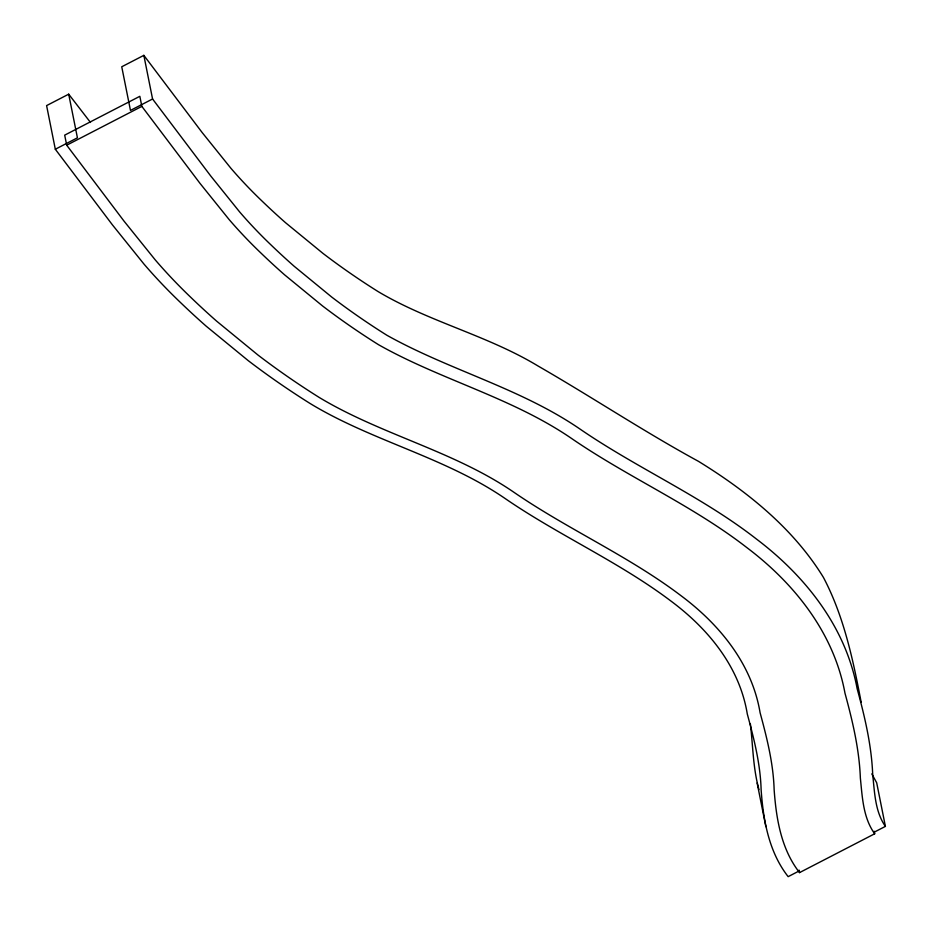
<?xml version="1.0" encoding="UTF-8"?>
<svg xmlns="http://www.w3.org/2000/svg" width="932" height="932" viewBox="0 0 932 932"><rect width="100%" height="100%" fill="white"/><g stroke="black" fill="none" stroke-linecap="round" stroke-linejoin="round"><path stroke-width="1.4" d="M90.486 122.453L68.7 94.179L46.6 105.596L55.314 149.237L112.457 224.915L144.029 264.14A793.866 590.888 -11.3 0 0 180.272 302.306A1085.966 808.3 -11.3 0 0 206.24 326.223L248.215 360.626A1023.918 762.12 -11.3 0 0 310.17 403.533C372.089 441.116 444.657 457.134 504.795 498.294C558.536 535.271 618.953 561.798 671.028 601.117C708.308 628.89 739.589 666.869 747.278 713.935C753.988 738.75 760.372 763.762 761.118 789.614C763.238 820.102 768.807 851.988 788.157 876.651L799.213 870.931M143.843 55.349L121.743 66.778L130.468 110.407L152.568 98.99L143.843 55.349L202.069 132.426L230.845 168.203A681.618 507.334 -11.3 0 0 262.253 201.265A973.66 724.712 -11.3 0 0 285.53 222.701L323.008 253.422A911.147 678.181 -11.3 0 0 378.136 291.6C428.813 321.808 487.471 335.392 538.032 365.996C591.948 397.032 643.791 431.551 698.452 461.328C746.975 491.199 793.283 528.281 823.41 577.386C843.856 616.087 853.048 659.681 861.18 702.32M55.314 149.237L77.426 137.82L68.7 94.179M66.708 145.206L141.85 106.376L139.835 96.311L64.692 135.14L66.708 145.206L123.968 221.047L155.225 259.877A781.109 581.382 -11.3 0 0 190.909 297.459A1073.198 798.794 -11.3 0 0 216.574 321.097L258.036 355.08A1011.104 752.578 -11.3 0 0 319.222 397.451C381.211 434.766 453.639 450.96 513.707 492.131C567.833 529.353 628.692 556.031 681.059 595.734C719.667 624.557 751.984 664.027 760.093 712.735C766.919 737.934 773.339 763.355 774.131 789.59C776.216 818.611 781.133 849.087 799.539 872.608L874.682 833.779L874.181 831.262M874.344 832.101L885.4 826.393L876.686 782.752L871.793 773.898M152.568 98.99L210.795 176.066L239.571 211.844A681.618 507.334 -11.3 0 0 270.979 244.906A973.66 724.712 -11.3 0 0 294.256 266.342L331.722 297.063A911.147 678.181 -11.3 0 0 386.862 335.24C449.492 370.295 520.65 388.225 580.321 429.279C637.418 468.4 701.656 496.348 756.33 538.952C805.353 575.999 845.697 626.991 857.125 688.608C864.779 716.801 871.571 745.355 872.702 774.69C874.647 792.2 874.938 811.411 885.4 826.393M141.85 106.376L199.949 183.301L229.051 219.463A694.363 516.829 -11.3 0 0 261.007 253.108A986.417 734.206 -11.3 0 0 284.586 274.824L322.565 305.964A923.962 687.723 -11.3 0 0 378.485 344.677C441.022 380.046 512.367 397.708 572.073 438.809C628.785 477.673 692.592 505.459 746.975 547.69C794.658 583.688 833.977 633.201 844.974 693.163C852.535 720.972 859.269 749.13 860.364 778.057C862.321 797.035 863.09 817.76 874.682 833.779M750.377 723.978C752.998 745.868 752.986 768.283 758.986 789.625M799.039 870.092L799.539 872.608M757.134 783.008L765.859 826.649"/></g></svg>
